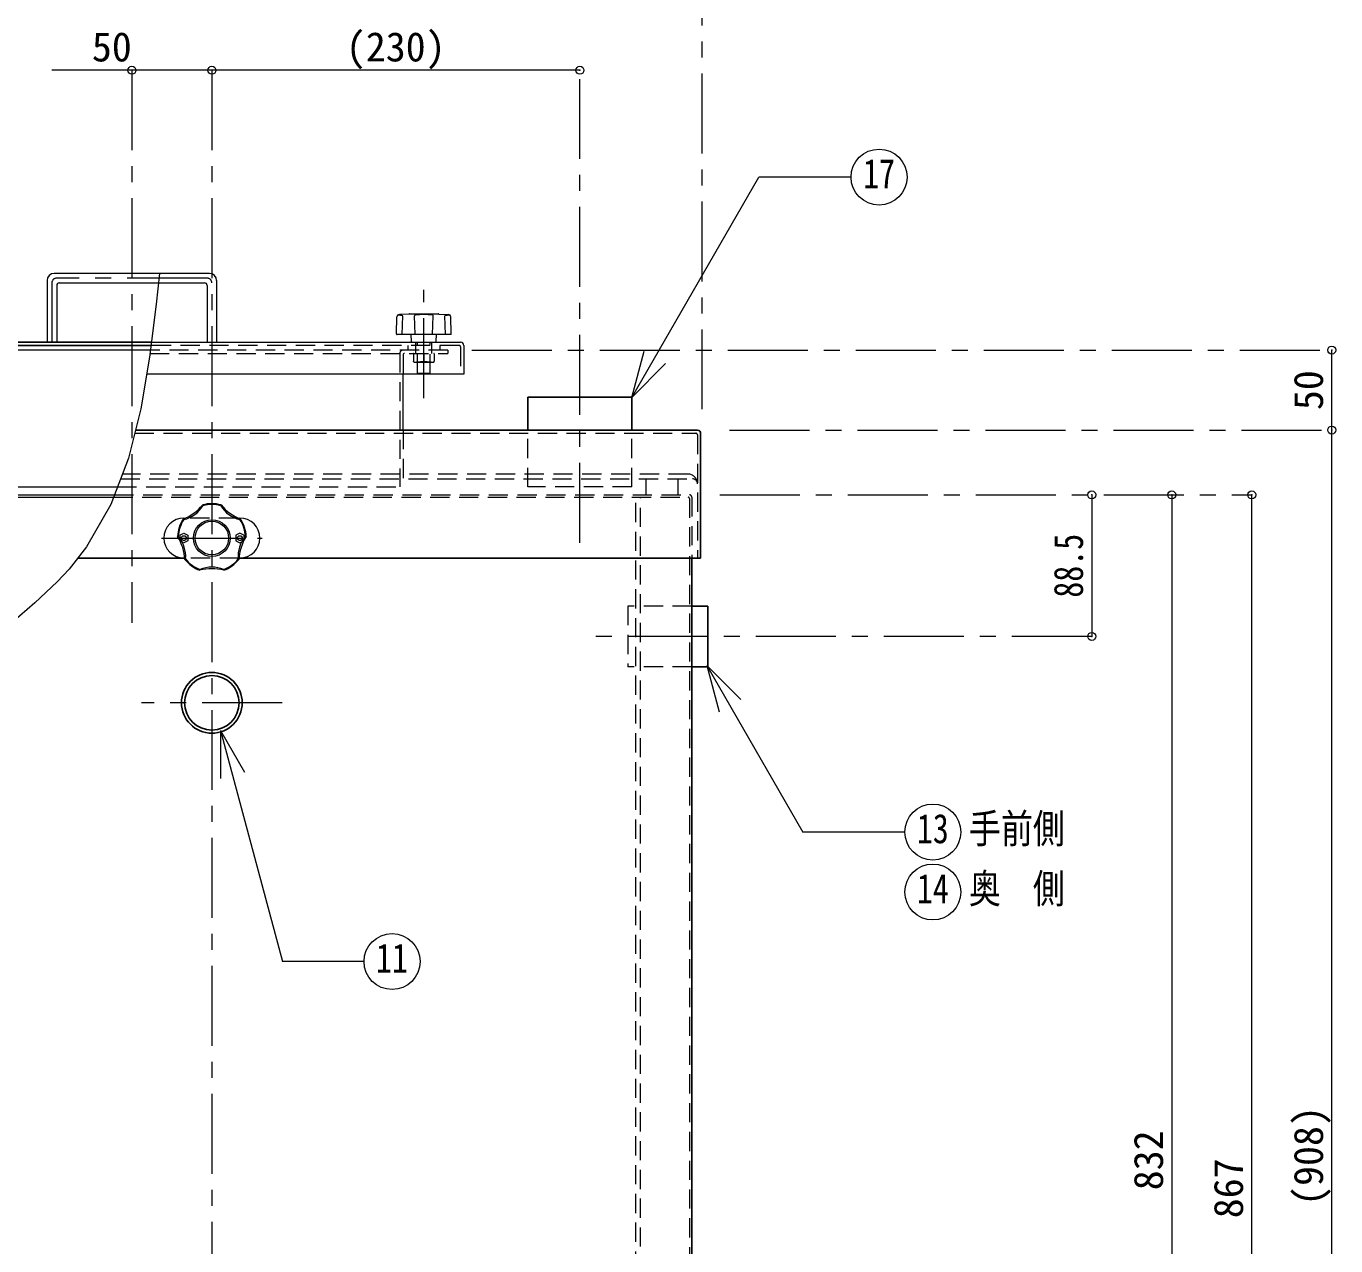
# Model space of a CAD drawing. Units: millimetres at full size, sheet at 1:10; details may follow other scales. Extents: x -2123 to 1927, y -1358 to 1452.
# Drawn here: x -214 to 605, y -596 to 167 of the extents above; entities that cross this region are included whole.
import ezdxf
from ezdxf.enums import TextEntityAlignment as Align

# ---------------------------------------------------------------- set-up
doc = ezdxf.new("R2010")
doc.units = ezdxf.units.MM
doc.header["$LTSCALE"] = 10
doc.header["$PDMODE"] = 32
doc.header["$PDSIZE"] = 5
doc.linetypes.add('CHAIN1', pattern=[8, 5, -1, 1, -1])
doc.linetypes.add('DASHED1', pattern=[1.8, 1.2, -0.6])
doc.layers.add('0-0', color=7, linetype='Continuous', lineweight=18)
doc.styles.add('ＭＳ ゴシック', font='')
doc.styles.get('ＭＳ ゴシック').set_extended_font_data('MS Gothic')

msp = doc.modelspace()

# ---------------------------------------------------------------- linework, layer by layer
at = {"layer": '0-0', "color": 4, "linetype": 'CHAIN1', "lineweight": 9}
for p, q in [((208.7, -72.59), (208.7, 189.41)), ((-147.8, 139.41), (-147.8, -206.09)), ((-97.8, 139.41), (-97.8, -1068.09)), ((132.2, -156.09), (132.2, 139.41)), ((-100.8, 9.41), (-194.8, 9.41)), ((-197.8, 6.41), (-197.8, -30.59)), ((34.7, -65.59), (34.7, 2.01)), ((64.7, -35.59), (602.2, -35.59)), ((225.7, -85.59), (602.2, -85.59)), ((219.7, -126.09), (552.2, -126.09)), ((-129.3, -153.09), (-66.3, -153.09)), ((452.2, -214.59), (137.2, -214.59)), ((-53.8, -256.09), (-141.8, -256.09))]:
    msp.add_line(p, q, dxfattribs=at)
at = {"layer": '0-0', "color": 4, "lineweight": 9}
for p, q in [((-97.8, 139.41), (-197.8, 139.41)), ((132.2, 139.41), (-97.8, 139.41)), ((-130.6, 12.41), (-196.3, 12.41)), ((-200.8, 7.91), (-200.8, -30.59)), ((-194.8, 4.91), (-194.8, -30.59)), ((-193.3, 6.41), (-131.24, 6.41)), ((-136.17, -35.59), (-317.3, -35.59)), ((602.2, -85.59), (602.2, -35.59)), ((21.7, -85.59), (21.7, -50.59)), ((602.2, -993.09), (602.2, -85.59)), ((-315.3, -121.09), (-156.82, -121.09)), ((-362.8, -126.09), (-158.72, -126.09)), ((-362.8, -127.59), (-159.29, -127.59)), ((452.2, -126.09), (452.2, -214.59)), ((502.2, -126.09), (502.2, -958.09)), ((552.2, -993.09), (552.2, -126.09))]:
    msp.add_line(p, q, dxfattribs=at)
at = {"layer": '0-0'}
for p, q in [((164.6, -65.22), (244.16, 72.59)), ((301.74, 72.59), (244.16, 72.59)), ((-99.3, 12.41), (-130.6, 12.41)), ((-131.24, 6.41), (-102.3, 6.41)), ((-100.8, 4.91), (-100.8, -30.59)), ((-94.8, 7.91), (-94.8, -30.59)), ((17.53, -25.37), (17.87, -14.86)), ((25.29, -13), (19.38, -13.31)), ((21.15, -25.79), (21.54, -14.15)), ((25.71, -12.99), (43.69, -12.99)), ((29.22, -25.79), (28.83, -14.15)), ((40.18, -25.79), (40.57, -14.15)), ((44.11, -13), (50.02, -13.31)), ((48.25, -25.79), (47.86, -14.15)), ((51.87, -25.37), (51.53, -14.86)), ((-135.56, -30.59), (57.7, -30.59)), ((51.47, -25.79), (17.93, -25.79)), ((27.07, -30.22), (26.7, -25.79)), ((42.33, -30.22), (42.7, -25.79)), ((59.7, -32.59), (59.7, -50.59)), ((164.6, -65.22), (172.36, -36.24)), ((164.6, -65.22), (185.81, -44)), ((59.7, -50.59), (-138.51, -50.59)), ((-115.3, -140.59), (-114.24, -140.59)), ((-81.37, -140.59), (-80.3, -140.59)), ((211.56, -232.81), (232.77, -254.03)), ((211.56, -232.81), (219.32, -261.79)), ((211.56, -232.81), (271.63, -336.87)), ((-92.37, -273.5), (-77.37, -299.48)), ((-92.37, -273.5), (-92.37, -303.5)), ((-92.37, -273.5), (-53.7, -417.85)), ((335.35, -336.87), (271.63, -336.87)), ((-2.67, -417.85), (-53.7, -417.85))]:
    msp.add_line(p, q, dxfattribs=at)
at = {"layer": '0-0', "color": 5, "lineweight": 25}
for p, q in [((-353.3, -30.59), (-135.56, -30.59)), ((-135.8, -32.59), (-352.3, -32.59)), ((99.7, -85.59), (99.7, -65.09)), ((164.7, -65.09), (99.7, -65.09)), ((164.7, -85.59), (164.7, -65.09)), ((-145.56, -85.59), (205.7, -85.59)), ((207.7, -87.59), (207.7, -165.59)), ((-181.59, -165.59), (-114.69, -165.59)), ((-80.91, -165.59), (207.7, -165.59)), ((202.2, -988.59), (202.2, -165.59)), ((212.2, -195.59), (202.2, -195.59))]:
    msp.add_line(p, q, dxfattribs=at)
at = {"layer": '0-0', "color": 4, "linetype": 'DASHED1', "lineweight": 9}
for p, q in [((56.7, -32.59), (-135.8, -32.59)), ((24.7, -32.59), (24.7, -35.59)), ((29.7, -37.59), (29.7, -30.59)), ((30.7, -50.09), (30.7, -30.59)), ((38.7, -50.09), (38.7, -30.59)), ((39.7, -37.59), (39.7, -30.59)), ((44.7, -32.59), (44.7, -35.59)), ((-136.42, -37.59), (49.7, -37.59)), ((49.7, -35.59), (-136.17, -35.59)), ((19.7, -37.59), (19.7, -121.09)), ((21.7, -38.59), (21.7, -50.59)), ((28.2, -37.89), (28.2, -42.59)), ((34.7, -37.89), (34.7, -42.59)), ((41.2, -37.89), (41.2, -42.59)), ((49.7, -35.59), (49.7, -37.59)), ((57.7, -33.59), (57.7, -50.59)), ((28.45, -43.09), (28.2, -42.59)), ((28.45, -43.09), (40.95, -43.09)), ((40.95, -43.09), (41.2, -42.59)), ((30.7, -50.09), (38.7, -50.09)), ((30.7, -50.09), (31.2, -50.59)), ((38.2, -50.59), (38.7, -50.09)), ((21.7, -85.59), (21.7, -121.09)), ((-156.82, -121.09), (21.7, -121.09)), ((173.7, -126.09), (173.7, -116.09)), ((-81.37, -140.59), (-114.24, -140.59)), ((-117.8, -151.34), (-115.3, -150.09)), ((-117.8, -151.34), (-117.8, -154.84)), ((-115.3, -156.09), (-117.8, -154.84)), ((-115.3, -150.09), (-112.8, -151.34)), ((-80.3, -150.09), (-82.8, -151.34)), ((-77.8, -151.34), (-80.3, -150.09)), ((-80.3, -156.09), (-77.8, -154.84)), ((-77.8, -151.34), (-77.8, -154.84))]:
    msp.add_line(p, q, dxfattribs=at)
at = {"layer": '0-0', "linetype": 'DASHED1'}
for p, q in [((-146.07, -87.59), (204.7, -87.59)), ((99.7, -121.09), (99.7, -85.59)), ((164.7, -121.09), (164.7, -85.59)), ((205.7, -88.59), (205.7, -165.59)), ((199.7, -113.09), (-153.78, -113.09)), ((-154.92, -116.09), (202.7, -116.09)), ((164.7, -121.09), (99.7, -121.09)), ((193.7, -126.09), (193.7, -116.09)), ((-159.29, -127.59), (199.95, -127.59)), ((-158.72, -126.09), (200.7, -126.09)), ((167.2, -953.09), (167.2, -126.09)), ((170.2, -956.09), (170.2, -127.59)), ((200.7, -128.34), (200.7, -987.84)), ((202.2, -127.59), (202.2, -165.59)), ((-80.91, -165.59), (-114.69, -165.59)), ((202.2, -233.59), (162.2, -233.59))]:
    msp.add_line(p, q, dxfattribs=at)
at = {"layer": '0-0'}
msp.add_lwpolyline([(-130.6, 12.41), (-132.66, -6.93), (-136.71, -39.99), (-142.18, -72.2), (-149.97, -103.06), (-160.98, -132.02), (-176.09, -158.55), (-187.09, -172.63), (-194.5, -180.52), (-208.36, -193.49), (-222.91, -206.03)], dxfattribs=at)
at = {"layer": '0-0', "color": 4, "linetype": 'DASHED1', "lineweight": 9}
for points in [[(-112.8, -151.34), (-112.8, -154.84), (-115.3, -156.09)], [(-82.8, -151.34), (-82.8, -154.84), (-80.3, -156.09)]]:
    msp.add_lwpolyline(points, dxfattribs=at)
at = {"layer": '0-0', "linetype": 'DASHED1'}
msp.add_lwpolyline([(202.2, -195.59), (162.2, -195.59), (162.2, -233.59)], dxfattribs=at)
at = {"layer": '0-0', "color": 5, "lineweight": 25}
msp.add_lwpolyline([(212.2, -195.59), (212.2, -233.59), (202.2, -233.59)], dxfattribs=at)
at = {"layer": '0-0'}
for centre, radius in [((319.24, 72.59), 17.5), ((-97.8, -153.09), 10.5), ((352.85, -336.87), 17.5), ((352.85, -374.37), 17.5), ((14.83, -417.85), 17.5)]:
    msp.add_circle(centre, radius, dxfattribs=at)
at = {"layer": '0-0', "color": 4, "lineweight": 9}
msp.add_circle((-97.8, -153.09), 11.5, dxfattribs=at)
at = {"layer": '0-0', "color": 4, "linetype": 'DASHED1', "lineweight": 9}
for centre in [(-115.3, -153.09), (-80.3, -153.09)]:
    msp.add_circle(centre, 1.5, dxfattribs=at)
at = {"layer": '0-0', "color": 5, "lineweight": 25}
for radius in [19, 17]:
    msp.add_circle((-97.8, -256.09), radius, dxfattribs=at)
at = {"layer": '0-0', "color": 4, "lineweight": 9}
for centre, radius in [((-196.3, 7.91), 4.5), ((-193.3, 4.91), 1.5)]:
    msp.add_arc(centre, radius, 90, 180, dxfattribs=at)
at = {"layer": '0-0', "color": 4, "linetype": 'CHAIN1', "lineweight": 9}
for centre, start, end in [((-194.8, 6.41), 90, 180), ((-100.8, 6.41), 0, 90)]:
    msp.add_arc(centre, 3, start, end, dxfattribs=at)
at = {"layer": '0-0'}
for centre, radius, start, end in [((-99.3, 7.91), 4.5, 0, 90), ((-102.3, 4.91), 1.5, 0, 90), ((19.47, -14.91), 1.6, 93.01913, 178.15415), ((19.09, -15.44), 1.66, 93.02757, 128.73305), ((19.16, -21.75), 7.97, 72.62002, 91.09064), ((25.71, -20.99), 8, 90, 93.01913), ((29.23, -14.14), 0.4, 97.29873, 181.90915), ((34.7, -56.86), 43.47, 82.70127, 97.29873), ((40.17, -14.14), 0.4, 358.09085, 82.70127), ((43.69, -20.99), 8, 86.98087, 90), ((50.24, -21.75), 7.97, 88.90936, 107.37998), ((49.93, -14.91), 1.6, 1.84585, 86.98087), ((50.3, -15.44), 1.66, 51.26695, 86.97243), ((17.93, -25.39), 0.4, 178.15415, 270), ((27.47, -30.19), 0.4, 184.76364, 270), ((41.93, -30.19), 0.4, 270, 355.23636), ((51.47, -25.39), 0.4, 270, 1.84585), ((57.7, -32.59), 2, 0, 90), ((-126.64, -113.39), 29.89, 291.41115, 320.58885), ((-119.55, -123.15), 18.83, 283.0119, 328.9881), ((-97.8, -153.09), 21.5, 74.5, 105.5), ((-97.8, -153.09), 21, 74.5, 105.5), ((-76.05, -123.15), 18.83, 211.0119, 256.9881), ((-68.96, -113.39), 29.89, 219.41115, 248.58885), ((-115.3, -153.09), 12.5, 90, 270), ((-97.8, -153.09), 21.5, 146.5, 177.5), ((-97.8, -153.09), 21, 146.5, 177.5), ((-80.3, -153.09), 12.5, 270, 90), ((-97.8, -153.09), 21, 2.5, 33.5), ((-97.8, -153.09), 21.5, 2.5, 33.5), ((-144.47, -168.25), 29.89, 3.41115, 32.58885), ((-133, -164.52), 18.83, 355.0119, 40.9881), ((-62.61, -164.52), 18.83, 139.0119, 184.9881), ((-51.14, -168.25), 29.89, 147.41115, 176.58885), ((-97.8, -153.09), 21.5, 218.5, 249.5), ((-97.8, -153.09), 21, 218.5, 249.5), ((-97.8, -190.09), 18.83, 67.0119, 112.9881), ((-97.8, -153.09), 21, 290.5, 321.5), ((-97.8, -153.09), 21.5, 290.5, 321.5), ((-97.8, -202.15), 29.89, 75.41115, 104.58885)]:
    msp.add_arc(centre, radius, start, end, dxfattribs=at)
at = {"layer": '0-0', "color": 4, "linetype": 'DASHED1', "lineweight": 9}
for centre, radius, start, end in [((56.7, -33.59), 1, 0, 90), ((21.7, -37.59), 2, 90, 180), ((22.7, -38.59), 1, 90, 180), ((28.5, -37.89), 0.3, 90, 180), ((34.4, -37.89), 0.3, 0, 90), ((35, -37.89), 0.3, 90, 180), ((40.9, -37.89), 0.3, 0, 90), ((24.52, 45.36), 88.54, 272.54473, 276.60311), ((44.88, 45.36), 88.54, 263.39689, 267.45527)]:
    msp.add_arc(centre, radius, start, end, dxfattribs=at)
at = {"layer": '0-0', "linetype": 'DASHED1'}
for centre, radius in [((204.7, -88.59), 1), ((199.7, -119.09), 6), ((202.7, -119.09), 3), ((199.95, -128.34), 0.75), ((200.7, -127.59), 1.5)]:
    msp.add_arc(centre, radius, 0, 90, dxfattribs=at)
at = {"layer": '0-0', "color": 5, "lineweight": 25}
msp.add_arc((205.7, -87.59), 2, 0, 90, dxfattribs=at)
at = {"layer": '0-0', "color": 1}
for p in [(-147.8, 139.41), (-97.8, 139.41), (132.2, 139.41), (602.2, -35.59), (602.2, -85.59), (452.2, -126.09), (502.2, -126.09), (552.2, -126.09), (452.2, -214.59)]:
    msp.add_point(p, dxfattribs=at)

# ---------------------------------------------------------------- texts
at = {"layer": '0-0', "style": 'ＭＳ ゴシック'}
for s, p in [('(230)', (-14.05, 139.41)), ('50', (-172.8, 139.41))]:
    msp.add_text(s, height=18.33, dxfattribs=at).set_placement(p, align=Align.BOTTOM_LEFT)
at = {"layer": '0-0', "style": 'ＭＳ ゴシック', "width": 0.8}
for s, p in [('17', (309.24, 60.09)), ('13', (342.85, -349.37)), ('手前側', (375.35, -349.37)), ('14', (342.85, -386.87)), ('奥\u3000側', (375.35, -386.87)), ('11', (4.83, -430.35))]:
    msp.add_text(s, height=18.33, dxfattribs=at).set_placement(p, align=Align.BOTTOM_LEFT)
at = {"layer": '0-0', "style": 'ＭＳ ゴシック'}
for s, p in [('50', (602.2, -73.09)), ('(908)', (602.2, -570.59)), ('832', (502.2, -560.84)), ('867', (552.2, -578.34))]:
    msp.add_text(s, height=18.33, rotation=90, dxfattribs=at).set_placement(p, align=Align.BOTTOM_LEFT)
at = {"layer": '0-0', "style": 'ＭＳ ゴシック', "width": 0.8}
msp.add_text('88.5', height=18.33, rotation=90, dxfattribs=at).set_placement((452.2, -190.34), align=Align.BOTTOM_LEFT)

doc.saveas('drawing.dxf')
